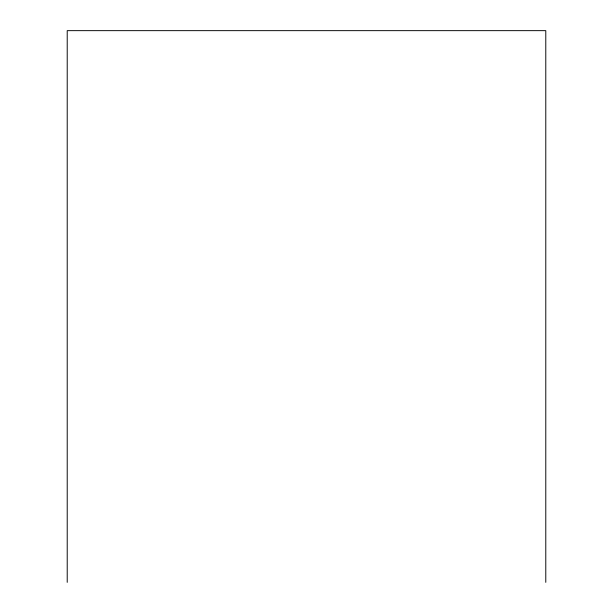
<?xml version="1.0" encoding="UTF-8"?>
<svg xmlns="http://www.w3.org/2000/svg" width="613" height="613" viewBox="0 0 613 613"><rect width="100%" height="100%" fill="white"/><g stroke="black" fill="none" stroke-linecap="round" stroke-linejoin="round"><path stroke-width="0.92" d="M545.785 582.35L545.785 30.65L67.215 30.65L67.215 582.35"/></g></svg>
